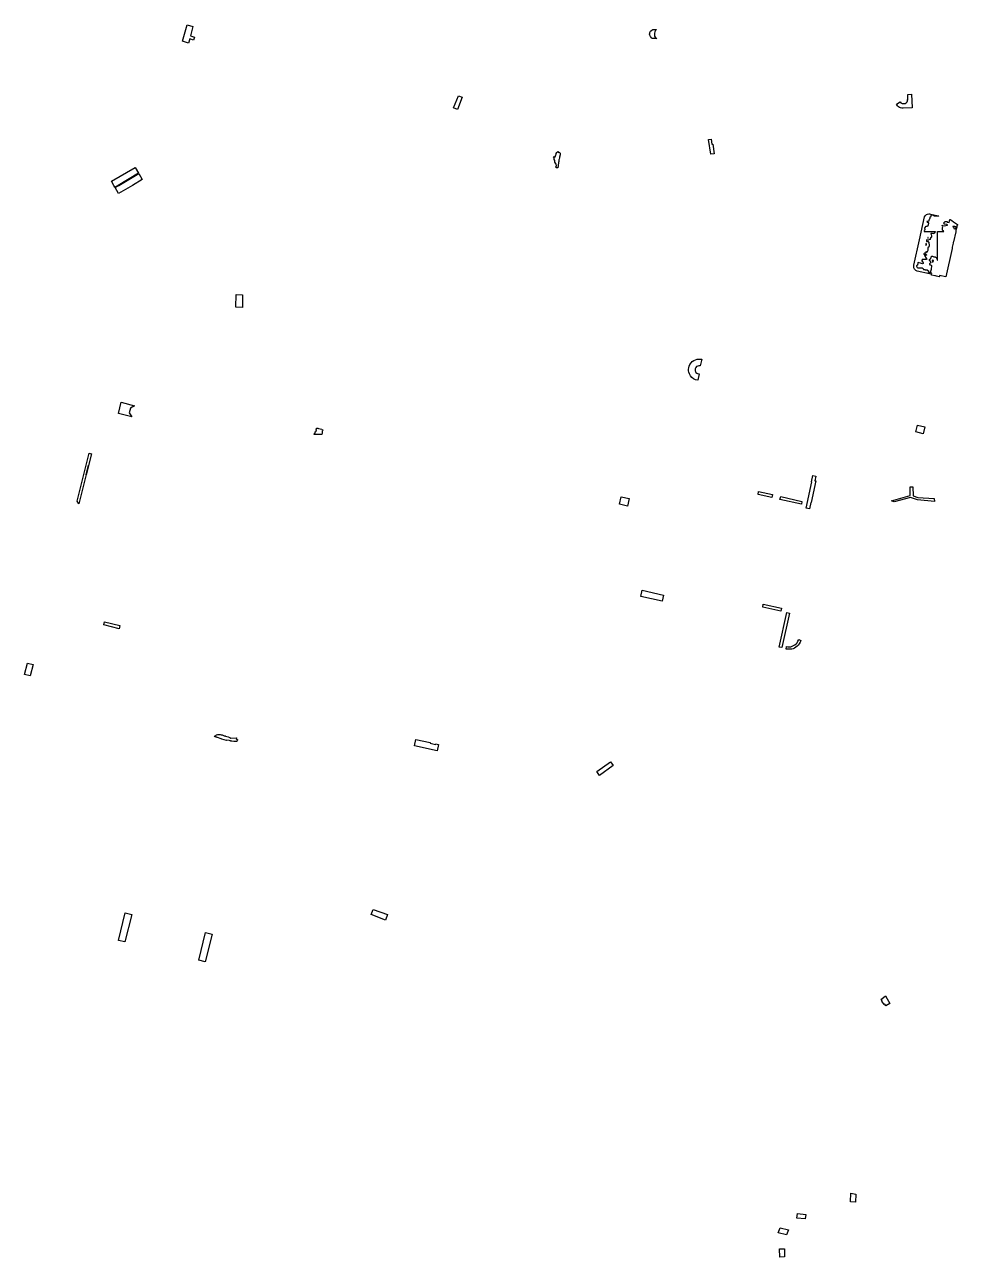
# Model space of a CAD drawing. Header units: metres. Extents: x 208941 to 211073, y 466828 to 469596.
# Drawn here: x 210016 to 211073, y 468196 to 469595 of the extents above; entities that cross this region are included whole.
import ezdxf

# ---------------------------------------------------------------- set-up
doc = ezdxf.new("R2010")
doc.units = ezdxf.units.M
doc.layers.add('DESCRIPTION_ERROR', color=5, linetype='Continuous')
doc.layers.add('EXCESS_ERROR', color=1, linetype='Continuous')

msp = doc.modelspace()

# ---------------------------------------------------------------- linework, layer by layer
at = {"layer": 'DESCRIPTION_ERROR'}
for points in [[(210620.2, 469432.4), (210618.8, 469432.4), (210618, 469433), (210618.7, 469435), (210618.5, 469436.5), (210617, 469438.6), (210616.9, 469440.7), (210616.3, 469441.7), (210616.2, 469443.1), (210615.6, 469443.6), (210615.5, 469444.3), (210615.6, 469445), (210616, 469445.2), (210616.4, 469444.2), (210617.3, 469444.6), (210617.9, 469447.2), (210618.6, 469447.8), (210618.6, 469448.4), (210619.2, 469449.7), (210620.2, 469450.7), (210620.5, 469450.7), (210621.2, 469449.7), (210622, 469450.1), (210622.4, 469449.7), (210622.8, 469448.9), (210622.8, 469447.1), (210622.3, 469444.2), (210622.1, 469443.8), (210621.8, 469442), (210621.5, 469441.3), (210621.5, 469439.5), (210621, 469438.3), (210621, 469437), (210620.6, 469435.9), (210620.6, 469433.8), (210620.5, 469433), (210620.2, 469432.4)], [(211030.4, 469350.5), (211030.4, 469350.5), (211036.2, 469376.6), (211036.8, 469377.7), (211037.7, 469378.6), (211038.5, 469379.3), (211039.6, 469379.8), (211040.8, 469380.1), (211041.9, 469380.1), (211042.9, 469379.9), (211052.1, 469377.9), (211052.2, 469377.8), (211051.8, 469377.5), (211047.5, 469377.5), (211045.4, 469378.6), (211043.9, 469378.6), (211043.8, 469378.3), (211044, 469377.8), (211043, 469377.2), (211042.7, 469376.4), (211041.8, 469376), (211042, 469375), (211041.4, 469373.3), (211040.9, 469372.8), (211040.9, 469371.7), (211038.7, 469371.4), (211039, 469370.8), (211039.9, 469370.6), (211041, 469369.2), (211040.4, 469368.5), (211040.2, 469367.4), (211039.8, 469366.9), (211039.9, 469366.4), (211039.6, 469365.8), (211037.4, 469365.6), (211036.9, 469365.2), (211036.7, 469364.5), (211036, 469364.2), (211036.6, 469362.4), (211036.1, 469361.2), (211035.6, 469360.9), (211035.5, 469360), (211048, 469360), (211048, 469359.7), (211047, 469358.3), (211046.3, 469357.9), (211046.2, 469357.3), (211045.3, 469357.9), (211043.3, 469357.9), (211043.3, 469357.3), (211043.6, 469356.8), (211044.1, 469355.2), (211043.9, 469354.6), (211044, 469353.5), (211043.3, 469353.1), (211042.6, 469352.2), (211042.3, 469350.8), (211040, 469350.2), (211038.8, 469350.5), (211038.5, 469350.2), (211038.2, 469349.6), (211038.5, 469348.8), (211039.1, 469348.7), (211039.3, 469349.5), (211039.6, 469349.6), (211040.3, 469348.3), (211040.8, 469348), (211041.2, 469343.9), (211040.9, 469342.4), (211040.4, 469342.3), (211040, 469341.6), (211040, 469338.6), (211039.3, 469337.8), (211039.2, 469337), (211038.7, 469336.8), (211038.6, 469336.4), (211038.1, 469336.8), (211037.5, 469336.8), (211037.2, 469335.6), (211036.2, 469335.5), (211035.4, 469334.6), (211035.4, 469334.2), (211035.6, 469333.8), (211036.6, 469333.6), (211037.2, 469334.5), (211038.1, 469334.3), (211038.4, 469333.7), (211038.2, 469333.2), (211037.2, 469333), (211036.4, 469333.2), (211036.1, 469332.7), (211037.9, 469329.7), (211038.7, 469329), (211038.6, 469328.5), (211038.1, 469328.2), (211035.1, 469328.2), (211033.9, 469328.4), (211033.4, 469328.2), (211033.3, 469327.6), (211032.5, 469327.1), (211033.7, 469326.2), (211033.7, 469325.5), (211034.4, 469325), (211034.4, 469323.7), (211033.7, 469323.2), (211031.5, 469324.2), (211028.9, 469324.7), (211028.6, 469324.4), (211028.5, 469323.1), (211028.3, 469323), (211028.3, 469321.7), (211027.4, 469321.4), (211027, 469321), (211027, 469320.6), (211027.2, 469319.8), (211027.9, 469319.2), (211028.6, 469318.9), (211030, 469318.8), (211031.9, 469319), (211032.7, 469318.7), (211033.3, 469318.8), (211034.4, 469318.2), (211035.1, 469317.1), (211035.6, 469316.9), (211036.3, 469316.9), (211036.7, 469316.6), (211039.1, 469316.6), (211041.1, 469315.2), (211041.1, 469315), (211040.3, 469314.2), (211040.6, 469313.9), (211043, 469314), (211043.3, 469314.5), (211043.2, 469315.1), (211044, 469317.2), (211044.4, 469321.1), (211044.1, 469321.4), (211042.9, 469321.8), (211042, 469323), (211042.1, 469323.6), (211043.4, 469324.8), (211043.4, 469325), (211043.6, 469325), (211043.6, 469325.3), (211042.9, 469325.5), (211042.3, 469326.6), (211041.7, 469327.1), (211041.7, 469328.3), (211043, 469328.9), (211042.9, 469329.6), (211043.5, 469330.2), (211044.1, 469332), (211045, 469332.1), (211046.5, 469331.3), (211048.1, 469331.2), (211048.4, 469330.8), (211049.3, 469330.6), (211050.6, 469328.5), (211050.5, 469327.6), (211050.7, 469327.4), (211050.7, 469360), (211058, 469360), (211057.6, 469360.8), (211056.8, 469361.2), (211056.5, 469361.6), (211056.5, 469364.4), (211056.7, 469365.5), (211056.5, 469366.6), (211055.9, 469366.9), (211056.2, 469367.2), (211056.6, 469366.7), (211058.9, 469366.4), (211060.2, 469367), (211062.2, 469367.3), (211062.2, 469367.5), (211061.3, 469367.9), (211058.5, 469368.2), (211058.2, 469368.7), (211058, 469369.9), (211059.2, 469371.2), (211059.6, 469371.4), (211061.3, 469371.5), (211062, 469371.2), (211061.9, 469370.8), (211064.2, 469370.3), (211064.9, 469373.6), (211065.2, 469373.5), (211066.9, 469372.6), (211069.1, 469371.1), (211073.3, 469368.1), (211073.3, 469367.4), (211073.1, 469366.8), (211072.9, 469366.3), (211072.6, 469364.4), (211072.2, 469363.9), (211072.1, 469362.6), (211071.7, 469361.6), (211071.6, 469359.7), (211069, 469348.2), (211068.7, 469347.5), (211068.6, 469346.7), (211067.6, 469342.1), (211067.5, 469341.8), (211067.3, 469340.9), (211060.1, 469308.5), (211053.2, 469310), (211053, 469308.9), (211052.7, 469308.7), (211049.8, 469309.3), (211048.7, 469309.8), (211047.6, 469309.8), (211044.4, 469310.5), (211043.8, 469310.9), (211044.3, 469312.9), (211042.3, 469313.4), (211042, 469311.9), (211041.6, 469311.9), (211027.9, 469315), (211026.2, 469315.7), (211025.4, 469316.4), (211024.6, 469317.4), (211024.1, 469318.7), (211024, 469319.9), (211024, 469320.8), (211024.1, 469321.8), (211030.4, 469350.5), (211030.4, 469350.5)], [(211068.2, 469365.4), (211068.7, 469365.2), (211069.2, 469364.6), (211069.2, 469363.4), (211070.2, 469363.2), (211071.2, 469363.4), (211071.8, 469364.9), (211071.6, 469365.2), (211070.5, 469365.6), (211068.2, 469365.6), (211068.2, 469365.4)], [(211037.5, 469344), (211038.4, 469345.2), (211038.4, 469345.9), (211038.1, 469346.4), (211037.5, 469346.2), (211037.5, 469344)], [(211039.7, 469352.8), (211039.8, 469352.5), (211040.2, 469352.5), (211040.4, 469353.1), (211039.8, 469353.4), (211039.7, 469352.8)], [(211044.7, 469327.3), (211044.7, 469327), (211045.3, 469326.2), (211045, 469325.6), (211045.3, 469325.4), (211045.8, 469325.5), (211045.7, 469326.2), (211046.3, 469326.5), (211046.3, 469327.2), (211045.1, 469327.6), (211044.7, 469327.3)], [(210344.8, 469131), (210345.2, 469132.1), (210345.2, 469132.9), (210346.2, 469133.6), (210346.3, 469134.4), (210346.6, 469134.5), (210346.7, 469135.2), (210346.3, 469135.4), (210346.3, 469136.2), (210347, 469137.1), (210348.1, 469137.1), (210349.1, 469136.6), (210352.8, 469135.7), (210353.3, 469135.2), (210353.8, 469135.1), (210353.6, 469133.9), (210353.3, 469133.4), (210353.3, 469131.4), (210352.8, 469129.6), (210344.2, 469129.6), (210344.2, 469130.4), (210344.3, 469130.7), (210344.8, 469131)], [(210230.6, 468787.6), (210232.6, 468787.9), (210233, 468788.8), (210234.6, 468789.5), (210237.5, 468789.4), (210238.6, 468788.9), (210239.9, 468788.8), (210242, 468787.9), (210243, 468787.8), (210243.5, 468787.4), (210246.4, 468786.8), (210248.3, 468786), (210249.4, 468785.2), (210255.7, 468785.5), (210256.2, 468785.3), (210255.7, 468784.3), (210255.8, 468784), (210256.4, 468783.5), (210257.2, 468783.5), (210257.3, 468783.1), (210256.8, 468782.8), (210256.4, 468781.6), (210256.1, 468781.3), (210253.1, 468781.4), (210250.8, 468781.9), (210249.7, 468781.8), (210249.2, 468781.9), (210249.1, 468782), (210247.8, 468782.4), (210245.2, 468782.8), (210244.8, 468782.7), (210239.5, 468784), (210239.3, 468784.2), (210238.6, 468784.3), (210234.4, 468785.9), (210234.2, 468786.1), (210233.3, 468786.5), (210232.9, 468786.5), (210232.1, 468786.7), (210231.9, 468786.8), (210230.6, 468787.6)]]:
    msp.add_lwpolyline(points, close=True, dxfattribs=at)
at = {"layer": 'EXCESS_ERROR'}
for points in [[(210194.6, 469575.9), (210200.1, 469594.7), (210206.6, 469592.8), (210203.7, 469582), (210208.3, 469580.6), (210207.4, 469577.3), (210202.9, 469578.5), (210201.4, 469573.9), (210194.6, 469575.9)], [(210727.3, 469579.1), (210726.4, 469579.8), (210725.4, 469581.2), (210724.7, 469582.7), (210724.4, 469584.1), (210724.5, 469585), (210724.8, 469585.9), (210725.5, 469587.2), (210726.8, 469588.6), (210727.9, 469589.3), (210728.6, 469589.3), (210732.3, 469589.1), (210731, 469588), (210730.2, 469586.6), (210729.8, 469585.2), (210729.8, 469583.9), (210729.9, 469583), (210730.1, 469581.7), (210730.7, 469580.5), (210731.6, 469579.8), (210732.4, 469579.1), (210727.3, 469579.1)], [(210502.1, 469500.3), (210507.7, 469514.1), (210511.9, 469512.5), (210506.5, 469498.5), (210502.1, 469500.3)], [(211012, 469499.9), (211010.4, 469500.1), (211009, 469500.4), (211007.8, 469500.9), (211006.7, 469501.6), (211005.5, 469502.8), (211004.3, 469504.4), (211008.5, 469507.1), (211009.4, 469506.1), (211010.8, 469505.3), (211012.1, 469505.1), (211013.1, 469505.1), (211014.2, 469505.4), (211015.1, 469506), (211016.3, 469507.1), (211016.7, 469508.3), (211016.8, 469508.9), (211017, 469508.8), (211016.9, 469509.8), (211017.1, 469509.8), (211017, 469515.6), (211021.3, 469515.7), (211021.9, 469500.2), (211012, 469499.9)], [(210791, 469464.4), (210794.1, 469464.9), (210795, 469459), (210795.9, 469459.1), (210797.6, 469448.2), (210793.8, 469447.6), (210791, 469464.4), (210791, 469464.4)], [(210114.3, 469417), (210141, 469432.6), (210144.9, 469426.2), (210121.8, 469412.4), (210118.1, 469410.2), (210116.8, 469412.4), (210116.8, 469412.4), (210114.3, 469417)], [(210145.2, 469425.7), (210149.1, 469419), (210138, 469412.4), (210122.3, 469403.2), (210118.3, 469410), (210122.5, 469412.4), (210122.5, 469412.4), (210145.2, 469425.7)], [(210262.8, 469273.9), (210255.1, 469274.2), (210255.5, 469288.4), (210262.8, 469288.3), (210262.8, 469273.9)], [(210781.8, 469207.5), (210780.3, 469207.5), (210778.9, 469207.3), (210777.7, 469206.7), (210776.8, 469205.7), (210776.1, 469204.3), (210776, 469203.1), (210776.2, 469202), (210776.5, 469201.1), (210776.9, 469200.2), (210777.9, 469199.5), (210778.8, 469199), (210780.5, 469198.7), (210779.1, 469191.3), (210776.3, 469191.9), (210774, 469193), (210772.2, 469194.5), (210770.7, 469196.4), (210769.6, 469198.5), (210768.9, 469200.4), (210768.6, 469202.1), (210768.6, 469203.8), (210768.8, 469205.5), (210769.2, 469207.3), (210770.1, 469209.1), (210771.4, 469211.1), (210772.8, 469212.5), (210774.4, 469213.6), (210776.4, 469214.6), (210778.4, 469215.1), (210780.1, 469215.3), (210782, 469215.3), (210783.6, 469215.1), (210781.8, 469207.5)], [(210125.3, 469166.3), (210140.3, 469162.3), (210135.7, 469159.5), (210134.4, 469154.5), (210137.4, 469149.7), (210137.4, 469149.7), (210122.2, 469153.6), (210125.3, 469166.3)], [(211026.1, 469132.6), (211028, 469140.4), (211036.5, 469138.5), (211034.7, 469130.6), (211026.1, 469132.6)], [(210077.4, 469051.1), (210075.5, 469054.2), (210088.8, 469108.4), (210091.4, 469107.7), (210085.5, 469084.1), (210088.2, 469094.8), (210077.4, 469051.1), (210077.4, 469051.1)], [(210913, 469082.3), (210911.9, 469077.2), (210912.8, 469077), (210907.5, 469052.5), (210907.5, 469052.5), (210907.1, 469052.5), (210905.5, 469045.3), (210901.7, 469046.2), (210908.2, 469075.9), (210907.8, 469076), (210909.5, 469083.1), (210913, 469082.3)], [(211047.4, 469053.9), (211028.3, 469055.5), (211020.1, 469058.3), (211001.6, 469053.3), (210998.8, 469054.6), (211019.9, 469060.4), (211019.7, 469070.3), (211023, 469070.4), (211023.3, 469060), (211028.4, 469058.3), (211047.1, 469057), (211047.4, 469053.9)], [(210690.3, 469050.6), (210692.1, 469059), (210701.3, 469057), (210699.5, 469048.5), (210690.3, 469050.6)], [(210862.9, 469058.3), (210847.3, 469061.6), (210848, 469064.9), (210863.6, 469061.5), (210862.9, 469058.3)], [(210896.5, 469050.5), (210872.2, 469056), (210873, 469059.4), (210897.1, 469053.9), (210896.5, 469050.5)], [(210740.1, 468947.6), (210738.5, 468940.8), (210714.3, 468945.8), (210715.9, 468953.1), (210740.1, 468947.6)], [(210853.3, 468937.3), (210873.9, 468932.7), (210873.2, 468929.3), (210852.6, 468933.8), (210853.3, 468937.3)], [(210874.3, 468888.1), (210871.2, 468888.6), (210879.9, 468927.8), (210883, 468927.1), (210874.3, 468888.1)], [(210106.4, 468917.3), (210123.6, 468912.9), (210122.8, 468909.2), (210105.5, 468913.6), (210106.4, 468917.3)], [(210881.2, 468888.9), (210882.8, 468888.8), (210884.4, 468889), (210886.2, 468889.5), (210887.7, 468890.2), (210889, 468891.1), (210890.4, 468892.1), (210891.6, 468893.5), (210892.6, 468895.3), (210893.5, 468897.2), (210895.8, 468896.1), (210895.7, 468895.6), (210895.1, 468894), (210894, 468892.3), (210892.8, 468890.9), (210891.6, 468889.5), (210890.1, 468888.4), (210888.7, 468887.5), (210887.2, 468886.7), (210885.6, 468886.3), (210884.3, 468886), (210882.9, 468886), (210881.2, 468886), (210879.3, 468886.2), (210879.6, 468889.1), (210881.2, 468888.9)], [(210015.8, 468857.6), (210019.2, 468870.3), (210025.3, 468868.7), (210021.9, 468856.1), (210015.8, 468857.6)], [(210475.5, 468780.1), (210475.4, 468779.7), (210475.4, 468779.7), (210481.8, 468778.1), (210481.8, 468778.1), (210481.9, 468778.7), (210485, 468778.1), (210483.6, 468770.9), (210457.8, 468776.4), (210459.4, 468783.6), (210475.5, 468780.1)], [(210679.9, 468758.2), (210683.2, 468754.3), (210667.7, 468743), (210664.5, 468747.2), (210679.9, 468758.2)], [(210410.8, 468591), (210427.3, 468585), (210424.8, 468578.8), (210408.6, 468585), (210410.8, 468591)], [(210137.4, 468585.2), (210129.4, 468554), (210122.1, 468555.6), (210129.7, 468587.1), (210137.4, 468585.2)], [(210213.3, 468533.4), (210220.9, 468564.7), (210228.3, 468562.8), (210220.5, 468531.6), (210213.3, 468533.4)], [(210993.7, 468489.5), (210996.7, 468484.2), (210992.3, 468481.4), (210991, 468483.5), (210990.2, 468483), (210987.5, 468486.7), (210988.2, 468487.1), (210986.9, 468489), (210987.6, 468489.5), (210992, 468492.7), (210993.7, 468489.5)], [(210952.4, 468268.8), (210958.2, 468267.8), (210957.8, 468258.7), (210952.2, 468259.1), (210952.4, 468268.8)], [(210891.9, 468246), (210901.5, 468244.8), (210900.9, 468239.7), (210891.3, 468240.7), (210891.9, 468246)], [(210881.9, 468227.3), (210879.7, 468221.6), (210870.3, 468223.9), (210872.5, 468229.5), (210881.9, 468227.3)], [(210871.7, 468206), (210877.5, 468205.9), (210877.5, 468196.7), (210872.1, 468196.2), (210871.7, 468206)]]:
    msp.add_lwpolyline(points, close=True, dxfattribs=at)

doc.saveas('drawing.dxf')
